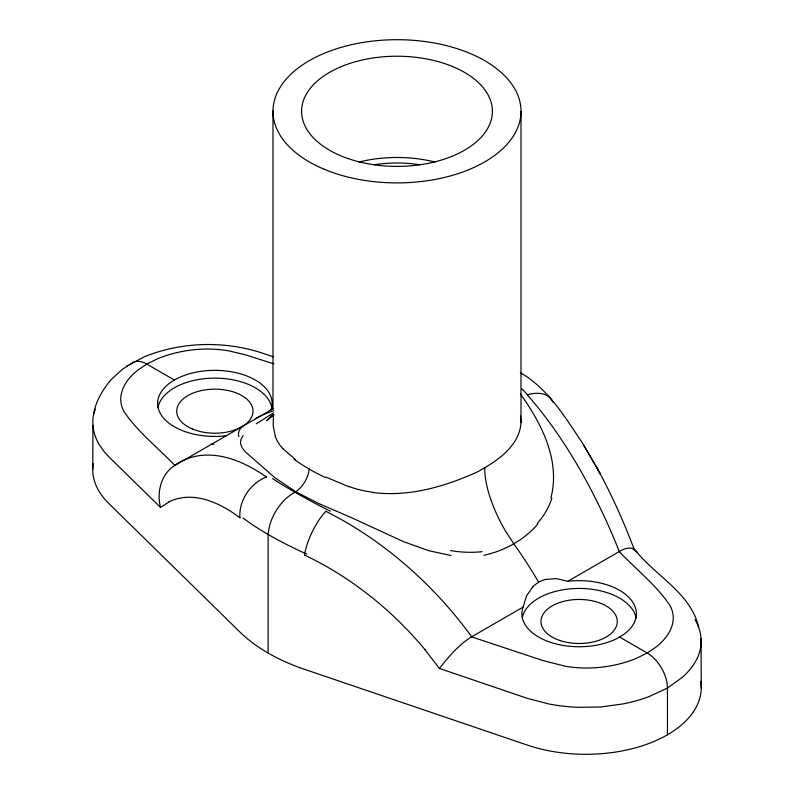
<?xml version="1.0" encoding="UTF-8"?>
<svg xmlns="http://www.w3.org/2000/svg" width="794" height="794" viewBox="0 0 794 794"><rect width="100%" height="100%" fill="white"/><g stroke="black" fill="none" stroke-linecap="round" stroke-linejoin="round"><path stroke-width="1.19" d="M372.743 492.478C408.761 497.183 444.64 486.682 477.204 471.993C496.29 461.661 519.465 446.595 521.003 422.646L521.013 111.666M92.759 469.304L92.928 425.326C91.906 408.364 100.203 392.603 110.882 379.939L121.68 369.895L127.695 365.637M521.003 422.646L520.477 415.58M309.313 468.4C308.201 478.534 302.157 488.707 292.936 493.431A35.085 20.257 -60 0 0 268.124 536.397L268.124 653.055M273.503 414.756L273.166 425.882L275.379 436.273M425.088 649.899L439.39 668.449C448.799 656.727 458.575 644.748 471.576 636.848L523.028 607.142L526.591 595.857L532.853 586.736M550.917 497.868C560.663 460.5 541.548 423.51 520.378 393.884M93.682 414.458L95.27 409.118M243.083 435.499L240.86 439.707L240.513 443.588L242.101 447.786L245.306 451.855L275.26 477.978L295.815 491.764L318.315 503.336L352.288 518.045L403.719 541.746L428.76 550.679L451.022 555.552M537.806 524.09C524.02 540.089 504.379 550.927 483.804 555.264M273.196 414.508L266.526 420.751L273.87 414.915M92.928 425.326L93.235 428.075A120.976 69.842 0 0 0 99.002 444.263L104.322 451.885L108.718 456.669L160.517 507.435L168.933 502.007M256.194 423.857L273.543 412.87M273.573 414.676L270.565 416.642L273.712 414.736M273.116 408.712L174.769 465.492C161.013 473.968 156.557 492.469 160.517 507.435M126.961 366.094L144.647 356.635C181.161 341.966 222.608 340.715 260.134 352.367L273.473 356.863M545.448 579.471L556.445 578.608L567.779 581.307L619.231 551.602C624.66 548.039 633.324 545.438 637.264 552.594C657.501 577.01 691.505 594.349 698.71 627.558M273.88 363.86L245.366 354.809L228.573 350.829A74.844 43.213 0 0 0 219.263 349.608C203.869 348.149 188.257 349.588 173.31 353.489A92.015 53.129 0 0 0 157.371 358.868L146.781 364.089L137.749 370.193A92.015 53.129 0 0 0 128.43 379.403C122.504 386.678 118.892 396.633 121.71 405.933A74.844 43.213 0 0 0 123.814 411.302C137.58 431.996 157.897 447.459 174.769 465.492M471.576 636.848L543.086 660.608L565.427 666.265A74.844 43.213 0 0 0 574.737 667.486C590.131 668.945 605.743 667.506 620.69 663.605A92.015 53.129 0 0 0 636.629 658.226L647.219 653.005L656.251 646.892A92.015 53.129 0 0 0 665.571 637.691C671.496 630.416 675.108 620.461 672.29 611.162A74.844 43.213 0 0 0 670.186 605.782C656.36 585.138 636.242 569.536 619.231 551.602M439.39 668.449L527.325 698.353L548.813 703.96A120.976 69.842 0 0 0 576.861 707.285L600.433 707.037L623.369 703.871A120.976 69.842 0 0 0 649.085 696.596L667.456 688.061L682.235 677.451A120.976 69.842 0 0 0 694.849 662.613C699.792 654.673 702.233 645.065 700.765 635.756A120.976 69.842 0 0 0 694.998 619.558M348.675 486.653L326.096 477.154M174.392 380.028L146.781 364.089A28.624 16.525 60 0 0 129.849 364.883M619.608 637.066L647.219 653.005A28.624 16.525 60 0 1 667.456 688.061L667.456 734.787M520.596 372.793C548.098 388.752 564.951 417.019 582.171 442.645L596.979 467.924C611.628 494.424 623.935 522.164 634.634 550.45M295.249 459.349L282.793 448.62M632.699 548.426L637.264 552.594L635.825 551.264M583.808 445.305L598.081 469.899M484.687 468.212C484.975 484.906 490.642 500.984 497.54 516.001A107.329 61.962 60 0 0 505.133 530.422L513.728 543.721A285.562 164.874 60 0 1 538.66 582.26M701.072 638.495L701.241 687.991M272.987 110.932L272.987 409.168M330.284 511.167A160.537 24.942 23.6 0 1 298.911 494.503A160.537 24.942 23.6 0 1 272.55 478.574M325.937 511.376A294.653 203.542 47.5 0 1 471.696 636.788M304.509 554.887A35.085 11.493 -64.5 0 1 325.967 511.217M567.779 581.307A57.237 33.05 0 0 1 636.242 611.499A57.237 33.05 0 0 1 575.322 646.673A57.237 33.05 0 0 1 523.028 607.142M532.883 586.766A41.04 33.477 59.9 0 1 545.418 579.441M521.668 388.653A160.537 128.688 -41.4 0 1 527.454 394.886A35.085 21.537 -39.5 0 1 552.922 402.191M527.444 395.045A294.653 128.271 70 0 1 619.3 551.562M174.7 465.314A294.653 128.271 70 0 1 266.556 477.095M239.957 517.628A35.085 27.324 -53.2 0 1 266.536 476.906M226.221 435.787A57.237 33.05 0 0 1 157.758 405.595A57.237 33.05 0 0 1 218.678 370.421A57.237 33.05 0 0 1 270.972 409.952M255.34 418.696A285.562 164.874 60 0 1 273.732 410.756M282.833 448.58A107.865 61.287 -37.2 0 1 275.25 436.353M294.217 459.339A115.547 37.447 15.9 0 0 308.261 468.52A115.547 37.606 16 0 0 325.173 477.432M238.954 436.611A108.669 25.309 -14.6 0 1 242.19 426.348M372.783 492.25A107.865 97.553 -11.5 0 1 348.764 486.454M482.137 551.661A108.669 78.427 30.7 0 1 450.526 550.57M551.87 498.225A108.669 87.975 24.7 0 1 537.161 523.623M213.685 444.223A57.237 33.05 0 0 1 211.323 444.164M157.937 407.769A57.237 33.05 0 0 1 214.866 378.133A57.237 33.05 0 0 1 271.806 407.769M522.194 618.069A57.237 33.05 0 0 1 579.134 588.443A57.237 33.05 0 0 1 636.063 618.069M304.479 555.075A260.869 183.533 45.6 0 1 425.167 649.839M306.861 554.123A166.403 45.228 18.5 0 1 271.28 536.268A166.403 45.218 18.5 0 1 242.984 517.956M520.328 372.733A35.085 20.257 -60 0 1 521.827 374.252M168.884 501.877A260.869 108.103 71.2 0 1 239.977 517.837M374.55 164.715A85.861 49.565 0 0 1 419.45 164.715M93.245 463.458A115.368 66.607 0 0 0 108.718 503.406L239.957 632.054A182.253 105.225 0 0 0 304.509 669.312L527.325 745.09A115.368 66.607 0 0 0 647.795 743.889A115.368 66.607 0 0 0 700.725 681.401M359.106 162.016A95.399 55.074 0 0 1 434.894 162.016M600.383 474.167L596.979 467.924L600.383 474.167M324.23 169.281A124.013 71.599 0 0 0 520.348 118.693A124.013 71.599 0 0 0 346.412 45.923A124.013 71.599 0 0 0 324.23 169.281M347.633 158.433A95.399 55.074 0 0 0 492.379 112.42A95.399 55.074 0 0 0 350.988 63.054A95.399 55.074 0 0 0 347.633 158.433M560.048 640.569A38.162 22.034 0 0 0 617.285 621.484A38.162 22.034 0 0 0 560.048 602.408A38.162 22.034 0 0 0 560.048 640.569M192.476 429.018A38.162 22.034 0 0 0 252.829 413.456A38.162 22.034 0 0 0 199.304 391.065A38.162 22.034 0 0 0 192.476 429.018"/></g></svg>
